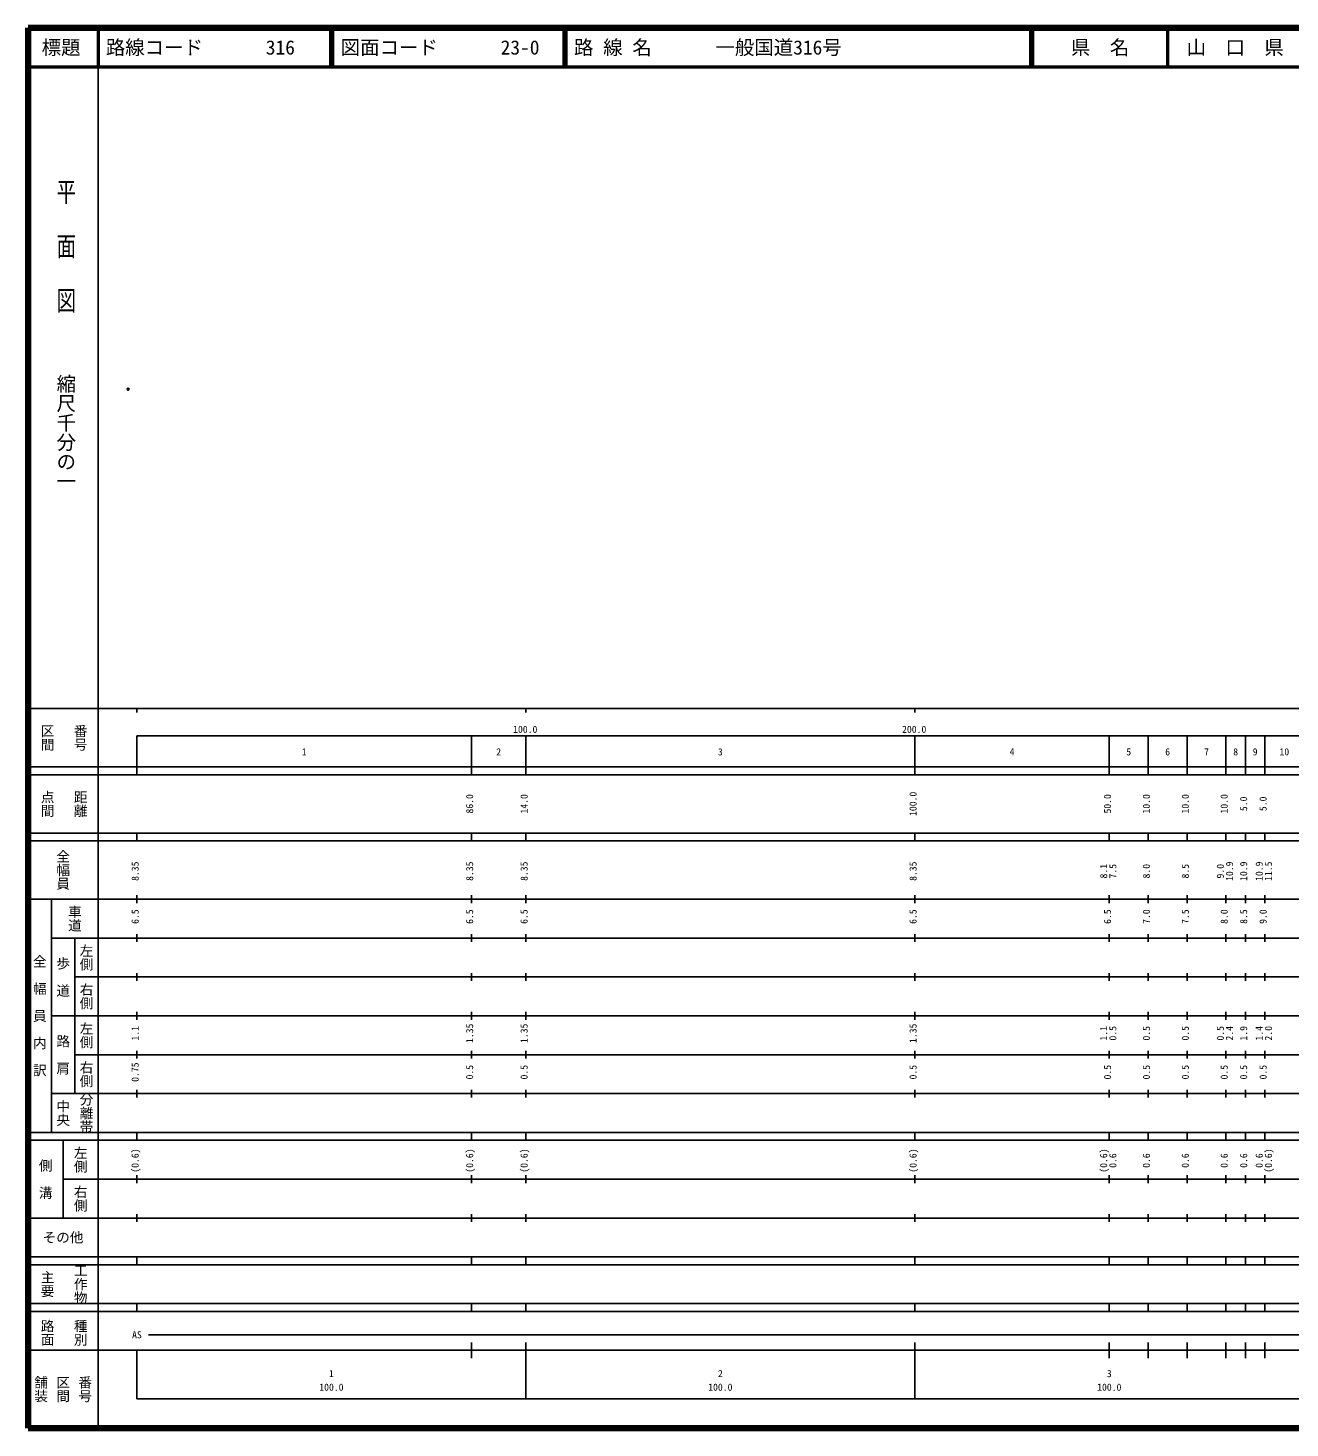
# Model space of a CAD drawing. Units: millimetres on the paper. Extents: x 40 to 680, y 20 to 380.
# Drawn here: x 40 to 364.5, y 20 to 380 of the extents above; entities that cross this region are included whole.
import ezdxf
from ezdxf.enums import TextEntityAlignment as Align

# ---------------------------------------------------------------- set-up
doc = ezdxf.new("R2010")
doc.units = ezdxf.units.MM
doc.header["$PDMODE"] = 32
doc.header["$PDSIZE"] = 0.5
doc.layers.add('M-OTRS', color=6, linetype='Continuous')
doc.layers.add('M-TTL-TXT', color=7, linetype='Continuous')
for name, color, linetype, lineweight in [('M-TTL', 2, 'Continuous', 140), ('M-TTL-BAND', 7, 'Continuous', 25), ('M-TTL-LINE', 7, 'Continuous', 50)]:
    doc.layers.add(name, color=color, linetype=linetype, lineweight=lineweight)
doc.styles.add('@ＭＳ ゴシック', font='')
doc.styles.add('ＭＳ ゴシック', font='')
doc.styles.get('@ＭＳ ゴシック').set_extended_font_data('@MS Gothic')
doc.styles.get('ＭＳ ゴシック').set_extended_font_data('MS Gothic')

msp = doc.modelspace()

# ---------------------------------------------------------------- linework, layer by layer
at = {"layer": 'M-OTRS'}
msp.add_point((65.736, 287.149), dxfattribs=at)
at = {"layer": 'M-TTL'}
for p, q in [((40, 380), (40, 20)), ((680, 380), (40, 380)), ((40, 20), (680, 20))]:
    msp.add_line(p, q, dxfattribs=at)
at = {"layer": 'M-TTL-BAND'}
for p, q in [((58, 370), (58, 20)), ((40, 205), (579, 205)), ((68, 205), (68, 204)), ((168, 205), (168, 204)), ((268, 205), (268, 204)), ((68, 198), (579, 198)), ((68, 198), (68, 188)), ((154, 188), (154, 198)), ((168, 188), (168, 198)), ((268, 188), (268, 198)), ((318, 188), (318, 198)), ((328, 188), (328, 198)), ((338, 188), (338, 198)), ((348, 188), (348, 198)), ((353, 188), (353, 198)), ((358, 188), (358, 198)), ((40, 190), (579, 190)), ((40, 188), (579, 188)), ((40, 173), (579, 173)), ((68, 171), (68, 173)), ((154, 171), (154, 173)), ((168, 171), (168, 173)), ((268, 171), (268, 173)), ((318, 171), (318, 173)), ((328, 171), (328, 173)), ((338, 171), (338, 173)), ((348, 171), (348, 173)), ((353, 171), (353, 173)), ((358, 171), (358, 173)), ((40, 171), (579, 171)), ((40, 156), (579, 156)), ((46, 96), (46, 156)), ((68, 155), (68, 157)), ((154, 155), (154, 157)), ((168, 155), (168, 157)), ((268, 155), (268, 157)), ((318, 155), (318, 157)), ((328, 155), (328, 157)), ((338, 155), (338, 157)), ((348, 155), (348, 157)), ((353, 155), (353, 157)), ((358, 155), (358, 157)), ((46, 146), (579, 146)), ((52, 146), (52, 106)), ((68, 145), (68, 147)), ((154, 145), (154, 147)), ((168, 145), (168, 147)), ((268, 145), (268, 147)), ((318, 145), (318, 147)), ((328, 145), (328, 147)), ((338, 145), (338, 147)), ((348, 145), (348, 147)), ((353, 145), (353, 147)), ((358, 145), (358, 147)), ((68, 135), (68, 137)), ((154, 135), (154, 137)), ((168, 135), (168, 137)), ((268, 135), (268, 137)), ((318, 135), (318, 137)), ((328, 135), (328, 137)), ((338, 135), (338, 137)), ((348, 135), (348, 137)), ((353, 135), (353, 137)), ((358, 135), (358, 137)), ((52, 136), (579, 136)), ((46, 126), (579, 126)), ((68, 125), (68, 127)), ((154, 125), (154, 127)), ((168, 125), (168, 127)), ((268, 125), (268, 127)), ((318, 125), (318, 127)), ((328, 125), (328, 127)), ((338, 125), (338, 127)), ((348, 125), (348, 127)), ((353, 125), (353, 127)), ((358, 125), (358, 127)), ((52, 116), (579, 116)), ((68, 115), (68, 117)), ((154, 115), (154, 117)), ((168, 115), (168, 117)), ((268, 115), (268, 117)), ((318, 115), (318, 117)), ((328, 115), (328, 117)), ((338, 115), (338, 117)), ((348, 115), (348, 117)), ((353, 115), (353, 117)), ((358, 115), (358, 117)), ((46, 106), (579, 106)), ((68, 105), (68, 107)), ((154, 105), (154, 107)), ((168, 105), (168, 107)), ((268, 105), (268, 107)), ((318, 105), (318, 107)), ((328, 105), (328, 107)), ((338, 105), (338, 107)), ((348, 105), (348, 107)), ((353, 105), (353, 107)), ((358, 105), (358, 107)), ((40, 96), (579, 96)), ((40, 94), (579, 94)), ((49, 94), (49, 74)), ((68, 94), (68, 96)), ((154, 94), (154, 96)), ((168, 94), (168, 96)), ((268, 94), (268, 96)), ((318, 94), (318, 96)), ((328, 94), (328, 96)), ((338, 94), (338, 96)), ((348, 94), (348, 96)), ((353, 94), (353, 96)), ((358, 94), (358, 96)), ((49, 84), (579, 84)), ((68, 83), (68, 85)), ((154, 83), (154, 85)), ((168, 83), (168, 85)), ((268, 83), (268, 85)), ((318, 83), (318, 85)), ((328, 83), (328, 85)), ((338, 83), (338, 85)), ((348, 83), (348, 85)), ((353, 83), (353, 85)), ((358, 83), (358, 85)), ((40, 74), (579, 74)), ((68, 73), (68, 75)), ((154, 73), (154, 75)), ((168, 73), (168, 75)), ((268, 73), (268, 75)), ((318, 73), (318, 75)), ((328, 73), (328, 75)), ((338, 73), (338, 75)), ((348, 73), (348, 75)), ((353, 73), (353, 75)), ((358, 73), (358, 75)), ((40, 64), (579, 64)), ((40, 62), (579, 62)), ((68, 62), (68, 64)), ((154, 62), (154, 64)), ((168, 62), (168, 64)), ((268, 62), (268, 64)), ((318, 62), (318, 64)), ((328, 62), (328, 64)), ((338, 62), (338, 64)), ((348, 62), (348, 64)), ((353, 62), (353, 64)), ((358, 62), (358, 64)), ((40, 52), (579, 52)), ((68, 50), (68, 52)), ((154, 50), (154, 52)), ((168, 50), (168, 52)), ((268, 50), (268, 52)), ((318, 50), (318, 52)), ((328, 50), (328, 52)), ((338, 50), (338, 52)), ((348, 50), (348, 52)), ((353, 50), (353, 52)), ((358, 50), (358, 52)), ((40, 50), (579, 50)), ((71, 44), (565, 44)), ((40, 40), (579, 40)), ((68, 40), (68, 27.5)), ((154, 38), (154, 42)), ((168, 27.5), (168, 42)), ((268, 27.5), (268, 42)), ((318, 38), (318, 42)), ((328, 38), (328, 42)), ((338, 38), (338, 42)), ((348, 38), (348, 42)), ((353, 38), (353, 42)), ((358, 38), (358, 42)), ((68, 27.5), (579, 27.5))]:
    msp.add_line(p, q, dxfattribs=at)
at = {"layer": 'M-TTL-LINE'}
for p, q in [((58, 380), (58, 370)), ((117.75, 380), (117.75, 370)), ((118.25, 380), (118.25, 370)), ((177.75, 380), (177.75, 370)), ((178.25, 380), (178.25, 370)), ((297.75, 380), (297.75, 370)), ((298.25, 380), (298.25, 370)), ((333, 380), (333, 370)), ((40, 370), (680, 370))]:
    msp.add_line(p, q, dxfattribs=at)

# ---------------------------------------------------------------- texts
at = {"layer": 'M-TTL-BAND', "style": '@ＭＳ ゴシック', "width": 1.4}
msp.add_text('平  面  図', height=3.666, rotation=270, dxfattribs=at).set_placement((49.777, 306.475), align=Align.MIDDLE_RIGHT)
at = {"layer": 'M-TTL-BAND', "style": '@ＭＳ ゴシック'}
msp.add_text('縮尺千分の一', height=3.666, rotation=270, dxfattribs=at).set_placement((49.777, 261.03), align=Align.MIDDLE_RIGHT)
for s, p in [('区間', (45, 197.5)), ('番号', (53.5, 197.5)), ('点間', (45, 180.5)), ('距離', (53.5, 180.5)), ('全幅員', (49, 163.5)), ('車道', (52, 151)), ('左側', (55, 141)), ('全\u3000幅\u3000員\u3000内\u3000訳', (43, 126)), ('歩\u3000道', (49, 136)), ('右側', (55, 131)), ('左側', (55, 121)), ('路\u3000肩', (49, 116)), ('右側', (55, 111)), ('分離帯', (55, 101)), ('中央', (49, 101)), ('左側', (53.5, 89)), ('側\u3000溝', (44.5, 84)), ('右側', (53.5, 79)), ('工作物', (53.5, 57)), ('主要', (45, 57)), ('路面', (45, 44.5)), ('種別', (53.5, 44.5)), ('舗装', (43.333, 30)), ('区間', (49, 30)), ('番号', (54.667, 30))]:
    msp.add_text(s, height=2.566, rotation=270, dxfattribs=at).set_placement(p, align=Align.MIDDLE_CENTER)
at = {"layer": 'M-TTL-BAND', "style": 'ＭＳ ゴシック'}
for s, p in [('100.0', (167.844, 198.195)), ('200.0', (267.844, 198.195)), ('1', (111, 192.405)), ('2', (161, 192.405)), ('3', (218, 192.405)), ('4', (293, 192.405)), ('5', (323, 192.405)), ('6', (333, 192.405)), ('7', (343, 192.405)), ('8', (350.5, 192.405)), ('9', (355.5, 192.405)), ('10', (363, 192.405)), ('AS', (68, 42.5)), ('1', (118, 32.523)), ('2', (218, 32.523)), ('3', (318, 32.523)), ('100.0', (118, 29.033)), ('100.0', (218, 29.033)), ('100.0', (318, 29.033))]:
    msp.add_text(s, height=1.833, dxfattribs=at).set_placement(p, align=Align.BOTTOM_CENTER)
for s, p in [('86.0', (155, 180.5)), ('14.0', (169, 180.5)), ('100.0', (269, 180.5)), ('50.0', (319, 180.5)), ('10.0', (329, 180.5)), ('10.0', (339, 180.5)), ('10.0', (349, 180.5)), ('5.0', (354, 180.5)), ('5.0', (359, 180.5)), ('8.35', (69, 163.174)), ('8.35', (155, 163.174)), ('8.35', (169, 163.174)), ('8.35', (269, 163.174)), ('8.1', (318, 163.174)), ('7.5', (320.37, 163.174)), ('8.0', (329, 163.174)), ('8.5', (339, 163.174)), ('9.0', (348, 163.174)), ('10.9', (350.37, 163.174)), ('10.9', (354, 163.174)), ('10.9', (358, 163.174)), ('11.5', (360.37, 163.174)), ('6.5', (69, 151.5)), ('6.5', (155, 151.5)), ('6.5', (169, 151.5)), ('6.5', (269, 151.5)), ('6.5', (319, 151.5)), ('7.0', (329, 151.5)), ('7.5', (339, 151.5)), ('8.0', (349, 151.5)), ('8.5', (354, 151.5)), ('9.0', (359, 151.5)), ('1.1', (69, 121.5)), ('1.35', (155, 121.5)), ('1.35', (169, 121.5)), ('1.35', (269, 121.5)), ('1.1', (318, 121.5)), ('0.5', (320.37, 121.5)), ('0.5', (329, 121.5)), ('0.5', (339, 121.5)), ('0.5', (348, 121.5)), ('2.4', (350.37, 121.5)), ('1.9', (354, 121.5)), ('1.4', (358, 121.5)), ('2.0', (360.37, 121.5)), ('0.75', (69, 111.5)), ('0.5', (155, 111.5)), ('0.5', (169, 111.5)), ('0.5', (269, 111.5)), ('0.5', (319, 111.5)), ('0.5', (329, 111.5)), ('0.5', (339, 111.5)), ('0.5', (349, 111.5)), ('0.5', (354, 111.5)), ('0.5', (359, 111.5)), ('(0.6)', (69, 88.764)), ('(0.6)', (155, 88.764)), ('(0.6)', (169, 88.764)), ('(0.6)', (269, 88.764)), ('(0.6)', (318, 88.764)), ('0.6', (320.37, 88.764)), ('0.6', (329, 88.764)), ('0.6', (339, 88.764)), ('0.6', (349, 88.764)), ('0.6', (354, 88.764)), ('0.6', (358, 88.764)), ('(0.6)', (360.37, 88.764))]:
    msp.add_text(s, height=1.833, rotation=90, dxfattribs=at).set_placement(p, align=Align.BOTTOM_CENTER)
msp.add_text('その他', height=2.566, dxfattribs=at).set_placement((49, 69), align=Align.MIDDLE_CENTER)
at = {"layer": 'M-TTL-TXT', "style": 'ＭＳ ゴシック'}
for s, p in [('標題', (48.5, 375)), ('県\u3000名', (315.625, 375)), ('山\u3000口\u3000県', (350.375, 375))]:
    msp.add_text(s, height=3.666, dxfattribs=at).set_placement(p, align=Align.MIDDLE_CENTER)
for s, p in [('路線コード', (60, 375)), ('316', (101.142, 375)), ('図面コード', (120.38, 375)), ('23-0', (161.521, 375)), ('路 線 名', (180.38, 375)), ('一般国道316号', (216.734, 375))]:
    msp.add_text(s, height=3.666, dxfattribs=at).set_placement(p, align=Align.MIDDLE_LEFT)

doc.saveas('drawing.dxf')
